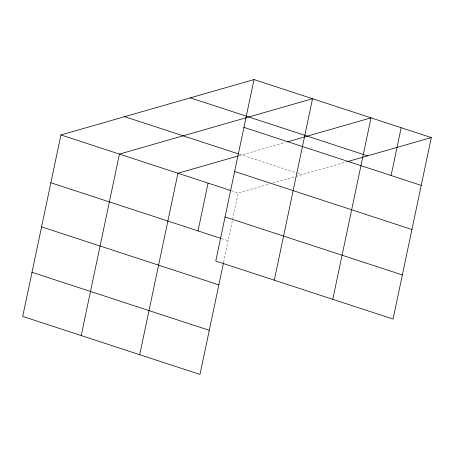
<?xml version="1.0" encoding="UTF-8"?>
<svg xmlns="http://www.w3.org/2000/svg" width="454" height="454" viewBox="0 0 454 454"><rect width="100%" height="100%" fill="white"/><g stroke="black" fill="none" stroke-linecap="round" stroke-linejoin="round"><path stroke-width="0.34" stroke-dasharray="2.27 1.7" d="M223.646 262.134L238.225 192.961L270.079 183.825M239.008 155.722L285.424 142.408M272.735 183.064L295.299 176.589M295.963 176.396L347.026 161.755M239.644 154.303L297.251 173.15M297.92 173.371L301.938 174.688M231.523 190.771L238.225 192.961M221.45 238.577L228.146 240.768"/><path stroke-width="0.68" d="M254.019 79.569L215.775 261.039L393.056 319.049L431.3 137.579L254.019 79.569L60.944 134.952L22.7 316.421L199.981 374.431L223.499 262.821M81.204 335.563L119.442 154.093L312.522 98.711L274.278 280.18M139.707 354.705L177.945 173.241L238.344 155.915M198.012 230.904L208.085 183.098M332.782 299.328L371.026 117.858L287.416 141.841M391.087 175.528L401.16 127.716M347.69 161.562L431.3 137.579M190.305 97.848L367.587 155.858M243.946 127.375L421.227 185.385M124.657 116.678L238.299 153.861M234.65 171.487L411.931 229.497M60.944 134.952L230.853 190.549M225.071 216.933L402.352 274.942M50.865 182.758L220.78 238.356M41.569 226.869L218.851 284.879M31.996 272.309L209.277 330.319"/></g></svg>
